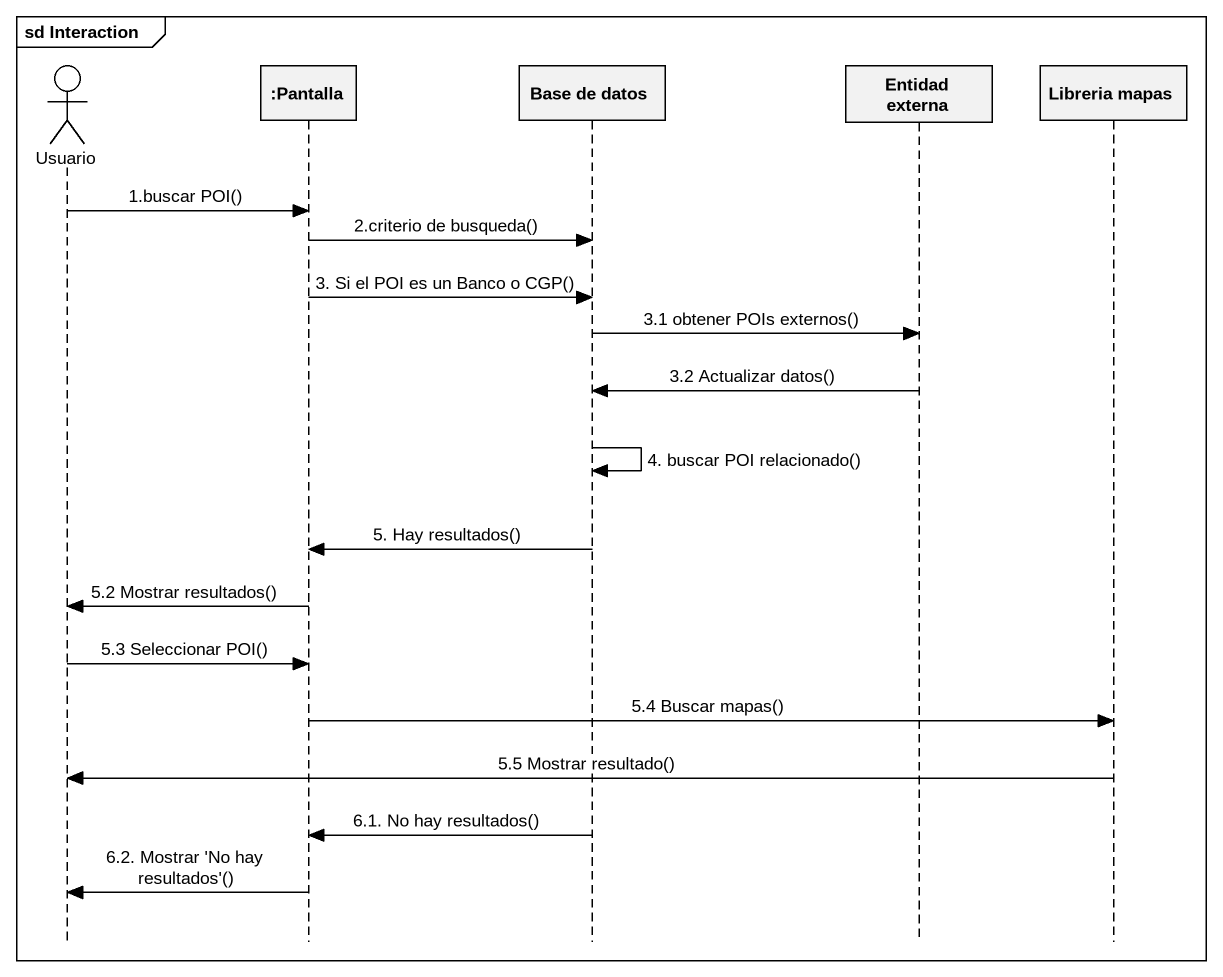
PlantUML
@startuml
mainframe sd Interaction
hide footbox
actor Usuario
participant ":Pantalla" as Pantalla
participant "Base de datos" as Base_de_datos
participant "Entidad externa" as Entidad_externa
participant "Libreria mapas" as Libreria_mapas

Usuario -> Pantalla : 1.buscar POI()
Pantalla -> Base_de_datos : 2.criterio de busqueda()
Pantalla -> Base_de_datos : 3. Si el POI es un Banco o CGP()
Base_de_datos -> Entidad_externa : 3.1 obtener POIs externos()
Entidad_externa -> Base_de_datos : 3.2 Actualizar datos()
Base_de_datos -> Base_de_datos : 4. buscar POI relacionado()
Base_de_datos -> Pantalla : 5. Hay resultados()
Pantalla -> Usuario : 5.2 Mostrar resultados()
Usuario -> Pantalla : 5.3 Seleccionar POI()
Pantalla -> Libreria_mapas : 5.4 Buscar mapas()
Libreria_mapas -> Usuario : 5.5 Mostrar resultado()
Base_de_datos -> Pantalla : 6.1. No hay resultados()
Pantalla -> Usuario : 6.2. Mostrar 'No hay resultados'()
@enduml
